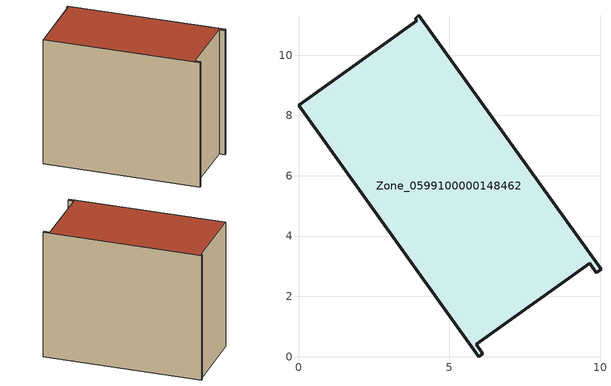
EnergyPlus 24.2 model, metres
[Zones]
Zone_0599100000148462
 floor ground (C_G): 3.99,11.32 10.03,2.9 9.88,2.79 9.66,3.1 5.89,0.41 6.11,0.1 5.97,0 0,8.34 3.92,11.14 3.87,11.21 z0
 wall outside (C_F): 5.97,0 6.11,0.1 5.89,0.41 9.66,3.1 9.88,2.79 10.03,2.9 3.99,11.32 3.87,11.21 3.92,11.14 0,8.34 5.97,0 z0:8.55
 roof outside (C_R): 3.99,11.32 3.87,11.21 3.92,11.14 0,8.34 5.97,0 6.11,0.1 5.89,0.41 9.66,3.1 9.88,2.79 10.03,2.9 z8.55
[BUILDING]
Pand.0599100000148462: North Axis=0; Terrain=City; Loads Convergence Tolerance Value=0.04; Temperature Convergence Tolerance Value=0.4; Solar Distribution=FullExterior; Maximum Number of Warmup Days=25; Minimum Number of Warmup Days=1
[Site:Location]
Rotterdam.The.Hague.AP_ZH_NLD Design_Conditions: Latitude=51.96; Longitude=4.45; Time Zone=1; Elevation=-4.5
[SITE:GROUNDTEMPERATURE:BUILDINGSURFACE]
18, 18, 18, 18, 18, 18, 18, 18, 18, 18, 18, 18
[MATERIAL] Thermal Absorptance=0.9; Solar Absorptance=0.7; Visible Absorptance=0.7
Name | Roughness | Thickness | Conductivity | Density | Specific Heat
G.TI.1975-1991 | MediumSmooth | 0.15 | 0.288461 | 540 | 1210
F.TI.1975-1991 | Rough | 0.3 | 0.230769 | 1920 | 840
R.TI.1975-1991 | MediumRough | 0.2 | 0.153846 | 1500 | 1000
[CONSTRUCTION]
C_G: G.TI.1975-1991
C_F: F.TI.1975-1991
C_R: R.TI.1975-1991
[ZONE]
Zone_0599100000148462: Type=1; Multiplier=1; Ceiling Height=Autocalculate; Volume=Autocalculate; Floor Area=autocalculate; Part of Total Floor Area=Yes
[ZONEINFILTRATION:DESIGNFLOWRATE]
Infil_Zone_0599100000148462: Zone or ZoneList or Space or SpaceList=Zone_0599100000148462; Schedule=AlwaysOn; Design Flow Rate Calculation Method=Flow/Area; Flow Rate per Floor Area=0.003; Constant Term Coefficient=1; Temperature Term Coefficient=0; Velocity Term Coefficient=0; Velocity Squared Term Coefficient=0
[HVACTEMPLATE:ZONE:IDEALLOADSAIRSYSTEM]
Zone_0599100000148462: Maximum Heating Supply Air Temperature=50; Minimum Cooling Supply Air Temperature=13; Maximum Heating Supply Air Humidity Ratio=0.0156; Minimum Cooling Supply Air Humidity Ratio=0.0077; Heating Limit=NoLimit; Cooling Limit=NoLimit; Dehumidification Control Type=ConstantSensibleHeatRatio; Cooling Sensible Heat Ratio=0.7; Dehumidification Setpoint=60; Humidification Control Type=None; Humidification Setpoint=30; Outdoor Air Method=None; Outdoor Air Flow Rate per Person=0.00944; Outdoor Air Flow Rate per Zone Floor Area=0; Outdoor Air Flow Rate per Zone=0; Demand Controlled Ventilation Type=None; Outdoor Air Economizer Type=NoEconomizer; Heat Recovery Type=None; Sensible Heat Recovery Effectiveness=0.7; Latent Heat Recovery Effectiveness=0.65
[ZONECONTROL:THERMOSTAT]
ThermostatControl_Zone_0599100000148462: Zone or ZoneList=Zone_0599100000148462; Control Type Schedule=DualSetpointControlType; Control 1=Thermostat_Zone_0599100000148462; Temperature Difference Between Cutout And Setpoint=0
[THERMOSTATSETPOINT:DUALSETPOINT]
Thermostat_Zone_0599100000148462: Heating Setpoint Temperature Schedule=HeatingSetpoint_Zone_0599100000148462; Cooling Setpoint Temperature Schedule=CoolingSetpoint_Zone_0599100000148462
[SCHEDULE:COMPACT]
HeatingSetpoint_Zone_0599100000148462: Through: 12/31, For: AllDays, Until: 24:00, 21
CoolingSetpoint_Zone_0599100000148462: Through: 12/31, For: AllDays, Until: 24:00, 24
DualSetpointControlType: Through: 12/31, For: AllDays, Until: 24:00, 4
AlwaysOn: Through: 12/31, For: AllDays, Until: 24:00, 1
